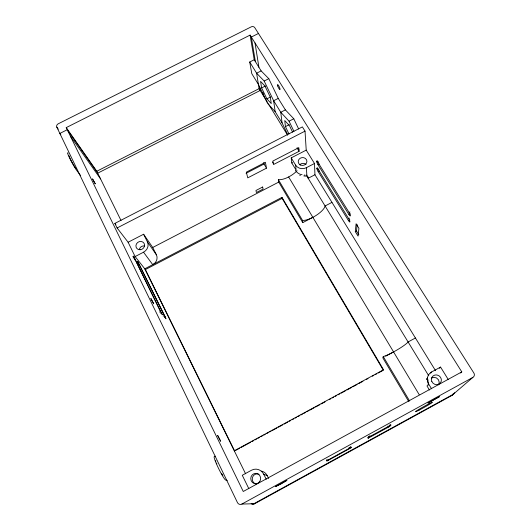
<?xml version="1.0" encoding="UTF-8"?>
<svg xmlns="http://www.w3.org/2000/svg" width="531" height="531" viewBox="0 0 531 531"><rect width="100%" height="100%" fill="white"/><g stroke="black" fill="none" stroke-linecap="round" stroke-linejoin="round"><path stroke-width="0.8" d="M355.305 231.635L356.095 223.743L358.923 228.303L358.053 236.083L355.305 231.635L356.493 231.012L357.151 224.679M415.428 337.995L408.087 341.971A15.505 2.031 -29.8 0 1 397.042 349.962A15.505 2.031 -29.8 0 1 383.249 356.54L382.785 357.761L408.531 401.224M281.981 197.373L383.528 369.768L383.336 370.246L282.134 198.368L281.981 197.373L144.771 268.805L245.587 473.778M326.651 460.078L326.95 460.988L328.284 460.331L350.433 448.157L351.17 447.308L350.885 446.783M390.882 425.092L389.137 426.745L368.162 438.194L369.556 436.714L390.882 425.072L390.484 424.395M350.951 447.819L350.387 446.763M430.668 373.147L431.597 371.979L440.564 367.087L448.264 379.526M439.522 368.335L440.564 367.087M431.597 371.979A9.292 8.695 35.9 0 0 428.663 384.006L426.99 385.971L429.426 389.986M326.937 460.596L351.157 447.301M460.656 373.008L461.791 371.899L250.088 35.106L66.229 127.613L243.258 491.487L461.791 371.899M451.821 395.502L472.849 377.408A3.438 3.166 34.8 0 0 473.851 372.994L254.747 27.632A2.688 2.257 -12.2 0 0 251.156 26.889L58.264 123.796A2.755 2.33 -29 0 0 56.81 127.128L237.43 502.545A3.518 3.312 -87.6 0 0 241.89 504.058L254.701 503.72L451.821 395.502A2.934 2.721 38.2 0 0 453.082 393.836M241.89 504.058L472.849 377.408M385.659 356.201L393.571 351.92M215.307 456.149L214.431 456.62A13.083 1.374 63.7 0 0 218.248 467.791A13.083 1.374 63.7 0 0 225.708 480.084L227.255 480.409M383.528 369.768L234.277 450.786L234.622 450.972L145.381 269.575L135.126 256.559L128.11 242.242L117.105 227.965L114.875 223.398L302.378 126.889L305.026 131.13L306.221 150.127L314.491 163.488L314.949 174.745L435.546 370.684M235.346 450.573L239.72 448.197M241.18 447.407L250.659 442.263M252.112 441.473L253.572 440.684M255.033 439.887L256.486 439.097M257.947 438.307L259.407 437.517M260.86 436.728L262.321 435.931M263.781 435.141L265.234 434.351M266.695 433.562L268.155 432.765M269.609 431.975L271.069 431.185M272.529 430.395L276.903 428.019M278.357 427.229L282.731 424.853M284.191 424.063L287.835 422.085M289.295 421.289L290.749 420.499M292.209 419.709L293.67 418.919M295.123 418.129L296.583 417.333M298.044 416.543L299.497 415.753M300.958 414.963L302.418 414.167M303.871 413.377L305.332 412.587M306.792 411.797L308.245 411.001M309.706 410.211L314.08 407.835M315.54 407.045L319.908 404.675M321.368 403.879L325.012 401.901M329.386 399.531L330.846 398.735M332.306 397.945L333.76 397.155M335.22 396.365L336.681 395.568M338.134 394.779L339.594 393.989M341.055 393.199L345.422 390.823M346.882 390.033L351.257 387.657M352.717 386.867L357.091 384.49M358.544 383.701L362.919 381.324M366.569 379.346L368.023 378.557M372.397 376.18L373.857 375.39M375.311 374.601L376.771 373.804M378.231 373.014L382.605 370.638M164.351 317.511L165.274 317.027L137.589 261.252L165.957 318.812L165.274 317.027M317.711 167.922L316.841 168.373A2.648 0.524 63.1 0 0 318.162 171.586L348.482 220.611L349.816 219.914M297.094 170.703A14.065 5.615 -31.6 0 1 278.35 179.637L278.735 182.087L302.75 222.635L312.859 217.338M159.506 312.062L160.455 311.564L133.493 256.088L162.373 314.77L160.455 311.564M317.492 160.886L316.602 161.351A2.701 0.551 63.2 0 0 317.95 164.643L348.92 214.537A2.774 0.584 62.2 0 0 350.387 215.732A2.774 0.584 62.2 0 0 349.073 212.453L349.982 211.969M160.747 313.456L161.683 312.965M348.92 214.537L350.281 213.82M163.17 316.184L164.092 315.693M348.482 220.611A2.715 0.558 62.1 0 0 349.916 221.819A2.715 0.558 62.1 0 0 348.628 218.613L349.524 218.148M331.961 202.377L325.085 205.982A14.397 4.859 -31.1 0 1 316.058 215.473A14.397 4.859 -31.1 0 1 302.551 220.438L302.75 222.635M138.611 264.929L139.514 264.465M318.162 171.586L319.463 170.909M314.949 174.745L308.166 178.27A14.171 5.376 -31.4 0 0 306.898 175.801L306.367 167.703L314.491 163.488M145.381 269.575L282.134 198.368M132.757 256.732L133.673 256.254M135.126 256.559L143.529 252.198A8.078 7.348 -32.3 0 0 147.412 241.87L143.589 234.237L128.11 242.242M143.589 234.237L152.729 247.473L278.735 182.087M133.168 258.126L134.091 257.648M316.602 161.344A2.701 0.551 63.2 0 1 317.877 162.267L318.773 161.809M134.555 259.865L135.471 259.387M317.95 164.643L319.277 163.96M136.859 261.876L137.761 261.411M137.283 263.27L138.186 262.799M316.841 168.367A2.648 0.524 63.1 0 1 318.096 169.303L318.965 168.851M246.065 173.292L264.033 164.013L263.754 162.532M266.489 168.168L247.758 177.852L246.338 172.15L265.4 162.307L266.489 168.168L264.033 164.013M299.106 151.308L273.492 164.544L272.921 161.019L298.8 147.651L299.106 151.308L297.002 147.89M291.227 157.88L295.608 165.095L296.092 170.079L291.771 162.957L291.227 157.88L306.221 150.127M288.983 133.991L285.439 126.624L289.329 124.619M117.105 227.965L305.026 131.13M298.654 128.96L293.782 118.758L285.386 109.89L280.76 112.26L282.061 122.893L287.676 134.569M250.088 35.106L254.216 59.744L249.716 62.021L256.619 73.198L264.179 81.037L273.644 100.744L280.76 112.26L289.056 121.187L293.782 118.758M266.894 98.859L271.248 103.565L270.339 97.219L264.929 85.976L260.568 81.396L261.624 87.934L266.894 98.859L270.584 96.974M285.386 109.89L278.244 98.394L273.644 100.744L275.131 111.623L282.061 122.893M264.179 81.037L268.805 78.688L278.244 98.394M66.229 127.613L96.795 171.254L259.068 88.684L256.619 73.198L261.152 70.902L268.805 78.688M261.624 87.934L265.434 85.989M258.451 33.466L251.316 37.057L255.384 61.623M428.305 375.656L428.809 375.483M304.309 174.998L304.801 175.124M306.168 175.509L306.898 175.801M248.827 488.666L242.269 475.272L251.575 470.194A9.458 9.014 -89.3 0 1 263.701 474.183L267.299 475.716L268.666 478.451M275.131 111.623L267.584 103.386L258.537 84.641L251.8 73.683L249.716 62.021M114.875 223.398L115.884 224.713M80.619 175.602L77.174 171.062A11.111 0.996 61.1 0 1 70.039 158.942A11.111 0.996 61.1 0 1 68.167 153.067M143.529 252.198L152.742 264.65A7.68 7.036 -32.9 0 0 156.399 254.787L152.729 247.473M60.819 134.768L59.85 133.447L67.251 129.717L97.731 173.159L260.163 90.476L259.486 86.387M56.81 127.128L58.271 129.139M70.344 136.069L100.558 178.907M147.412 241.87L156.399 254.787M254.216 59.744L261.152 70.902M317.877 162.267L349.073 212.453M356.493 231.012L358.856 234.821M318.096 169.303L348.628 218.613M297.738 148.036L299.006 150.094M259.068 88.684L267.352 102.191M268.215 103.598L287.636 135.239M306.168 174.991L428.617 375.603M428.663 384.006L431.557 388.772M288.638 176.949L419.178 394.626M272.483 161.995L273.306 163.375M278.35 179.637L302.551 220.438M383.249 356.54L409.627 401.038M389.256 424.979L389.966 426.214M387.929 426.061L388.519 427.09M369.788 435.652L370.187 436.356M368.919 436.714L369.403 437.577M368.355 436.528L368.746 437.232M367.664 437.318L368.156 438.181M349.584 447.414L349.869 447.938M349.02 447.606L349.59 448.642M327.999 459.255L328.284 459.786M327.999 459.813L328.284 460.331M326.386 459.932L326.943 460.988M263.701 474.183L266.237 479.241M96.795 171.254L121.008 220.484M292.594 132.159L289.528 125.754L284.749 120.557L285.439 126.624M289.056 121.187L293.942 131.383M255.026 42.958L258.909 67.291M262.951 92.626L263.469 95.865M261.444 471.116A8.934 8.516 89.5 0 1 267.299 475.716M256.134 484.007A5.104 4.859 -89.7 0 1 252.477 477.475A5.104 4.859 -89.7 0 1 259.042 474.322M139.261 249.703A4.367 3.982 -32.5 0 1 144.532 245.946M222.874 475.497A9.81 1.029 63.7 0 1 221.679 473.572M216.874 463.835A9.81 1.029 63.7 0 1 216.568 463.078M215.891 461.16A9.81 1.029 63.7 0 1 215.752 460.669M76.145 168.918A8.337 0.743 61.1 0 1 71.937 162.015A8.337 0.743 61.1 0 1 69.023 155.696M431.391 378.092A5.018 4.693 36.4 0 1 438.56 384.822M428.65 385.134A8.244 4.195 77.1 0 1 428.032 379.784M426.778 378.888A12.452 2.668 -62.8 0 1 427.614 377.886M426.678 379.705A9.458 3.372 -85 0 1 427.422 377.939M306.367 167.703A7.925 7.149 -7.5 0 1 295.608 165.095M299.71 164.829A4.288 3.876 -7.3 0 1 306.035 164.437M302.066 174.712A7.175 5.622 26.5 0 1 295.455 170.225M306.022 176.053A8.337 2.263 25.5 0 1 303.772 175.9M299.696 175.23A11.105 0.65 10.5 0 1 300.427 175.383M291.771 162.957A14.065 5.615 -31.6 0 1 292.654 162.698M251.15 503.687A3.027 2.861 89.8 0 0 253.878 503.74L453.182 394.327A2.967 2.755 37.9 0 0 454.456 392.648M254.701 503.72A2.994 2.828 89.7 0 1 252.013 503.667M95.235 183.753L92.52 178.867L95.228 183.792M220.591 441.155L217.664 435.447L220.591 441.155M153.685 303.765L150.91 298.588L153.685 303.765M275.476 486.595L281.204 483.874L286.939 480.356L275.476 486.595M428.052 402.989L439.296 396.743L428.052 402.989M262.646 187.025L255.949 190.496L256.42 192.534L263.077 189.082L262.646 187.025M259.739 481.584A5.204 4.958 -89.3 0 0 256.201 473.38A5.204 4.958 -89.3 0 0 251.196 480.708A5.204 4.958 -89.3 0 0 259.739 481.584M140.23 249.743A4.447 4.042 -32.3 0 0 144.014 243.225A4.447 4.042 -32.3 0 0 136.507 243.815A4.447 4.042 -32.3 0 0 140.23 249.743M431.809 381.47A5.111 4.779 35.9 0 0 440.418 382.951A5.111 4.779 35.9 0 0 436.947 374.972A5.111 4.779 35.9 0 0 431.809 381.47M300.48 165.002A4.361 3.929 -7.5 0 0 306.911 161.298A4.361 3.929 -7.5 0 0 300.294 158.192A4.361 3.929 -7.5 0 0 300.48 165.002M277.72 85.936A2.761 0.544 64.6 0 0 279.937 89.6A2.761 0.544 64.6 0 0 278.682 85.75A2.761 0.544 64.6 0 0 277.72 85.936M419.397 409.972A9.585 0.451 -29.2 0 0 432.393 402.325A9.585 0.451 -29.2 0 0 420.34 408.545A9.585 0.451 -29.2 0 0 419.397 409.972"/></g></svg>
